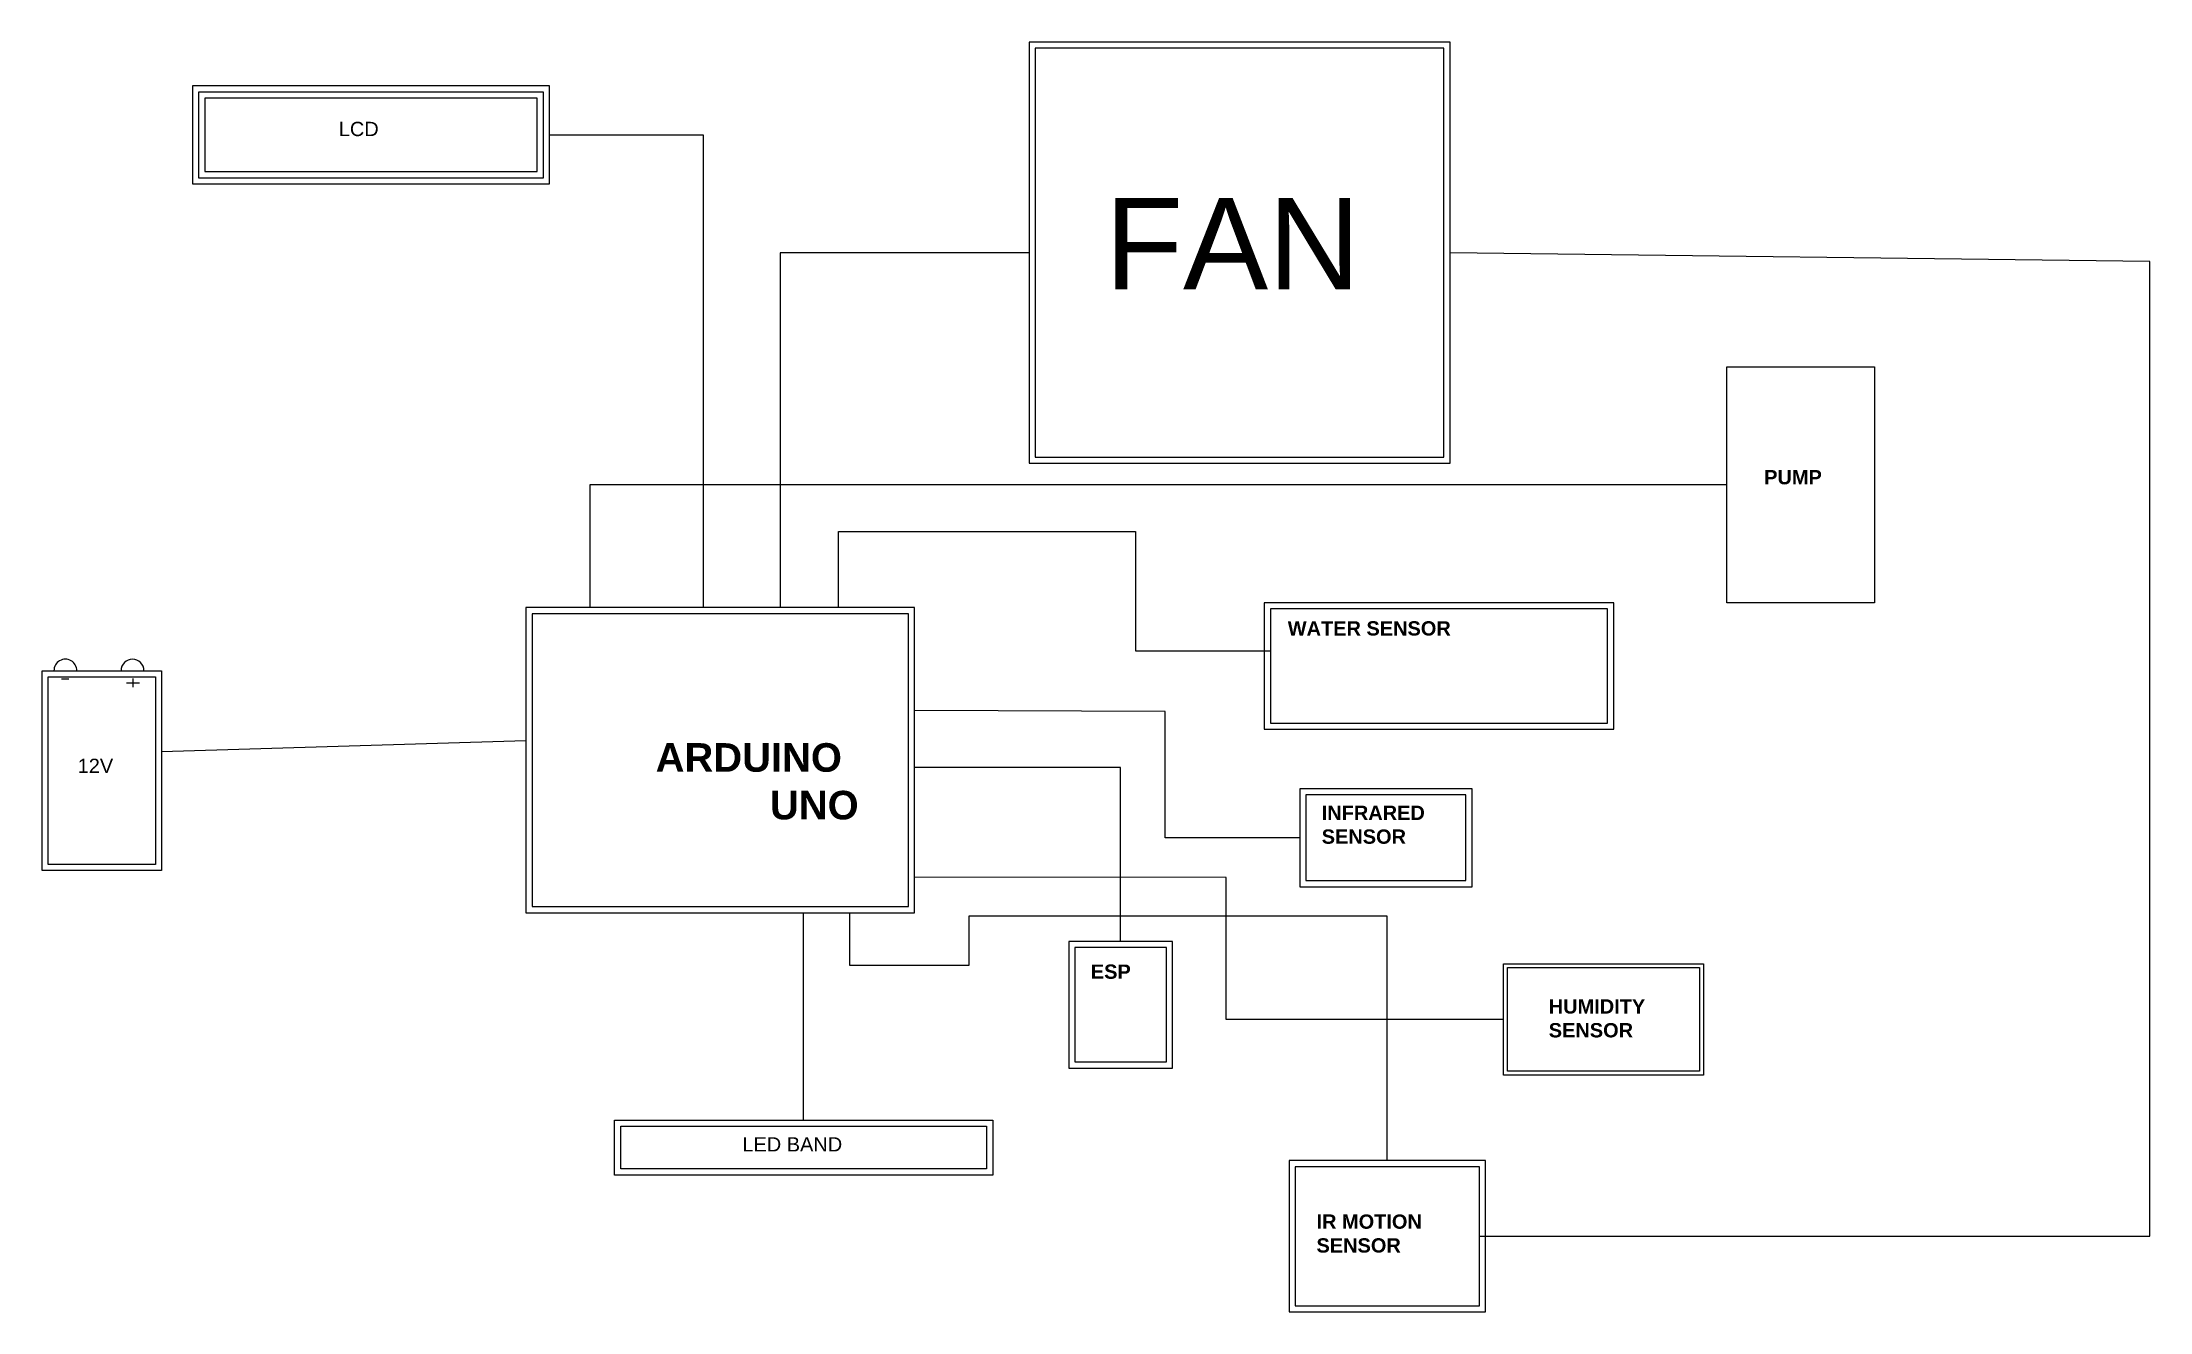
# Model space of a CAD drawing. Header units: millimetres. Extents: x 398 to 767, y 2881 to 3103.
import ezdxf

# ---------------------------------------------------------------- set-up
doc = ezdxf.new("R2010")
doc.units = ezdxf.units.MM
doc.styles.get("Standard").update_dxf_attribs({"font": 'arial.ttf'})

msp = doc.modelspace()

# ---------------------------------------------------------------- linework, layer by layer
for p, q in [((487, 3086.39), (513.88, 3086.39)), ((513.88, 3086.39), (513.88, 3003.71)), ((570.9, 3065.79), (527.38, 3065.79)), ((527.38, 3065.79), (527.38, 3003.71)), ((766.96, 3064.22), (644.55, 3065.79)), ((766.96, 2893.74), (766.96, 3064.22)), ((692.95, 3025.17), (494.05, 3025.17)), ((494.05, 3025.17), (494.05, 3003.71)), ((537.58, 3003.71), (537.58, 3016.99)), ((537.58, 3016.99), (589.54, 3016.99)), ((589.54, 3016.99), (589.54, 2996.15)), ((589.54, 2996.15), (613.11, 2996.15)), ((401.64, 2991.26), (402.94, 2991.26)), ((412.98, 2990.56), (415.28, 2990.56)), ((414.13, 2991.31), (414.13, 2989.81)), ((594.7, 2985.51), (550.88, 2985.7)), ((594.7, 2963.45), (594.7, 2985.51)), ((419.12, 2978.54), (482.88, 2980.46)), ((586.92, 2975.72), (550.88, 2975.72)), ((586.92, 2945.3), (586.92, 2975.72)), ((618.24, 2963.45), (594.7, 2963.45)), ((605.38, 2956.48), (550.88, 2956.53)), ((605.38, 2931.66), (605.38, 2956.48)), ((531.46, 2914.06), (531.46, 2950.31)), ((539.54, 2941.09), (539.54, 2950.31)), ((633.57, 2949.71), (560.37, 2949.71)), ((560.37, 2949.71), (560.37, 2941.09)), ((633.57, 2906.96), (633.57, 2949.71)), ((560.37, 2941.09), (539.54, 2941.09)), ((653.9, 2931.66), (605.38, 2931.66)), ((649.67, 2893.74), (766.96, 2893.74))]:
    msp.add_line(p, q)
for points in [[(570.9, 3028.97), (644.55, 3028.97), (644.55, 3102.62), (570.9, 3102.62)], [(571.97, 3030.04), (643.47, 3030.04), (643.47, 3101.54), (571.97, 3101.54)], [(487, 3094.97), (424.53, 3094.97), (424.53, 3077.82), (487, 3077.82)], [(487, 3094.97), (424.53, 3094.97), (424.53, 3077.82), (487, 3077.82)], [(485.93, 3093.89), (425.61, 3093.89), (425.61, 3078.89), (485.93, 3078.89)], [(484.85, 3092.82), (426.68, 3092.82), (426.68, 3079.97), (484.85, 3079.97)], [(692.95, 3045.83), (718.79, 3045.83), (718.79, 3004.52), (692.95, 3004.52)], [(482.88, 2950.31), (550.88, 2950.31), (550.88, 3003.71), (482.88, 3003.71)], [(483.95, 2951.39), (549.8, 2951.39), (549.8, 3002.64), (483.95, 3002.64)], [(612.04, 2982.41), (673.19, 2982.41), (673.19, 3004.56), (612.04, 3004.56)], [(613.11, 2983.49), (672.11, 2983.49), (672.11, 3003.49), (613.11, 3003.49)], [(398.25, 2992.67), (419.12, 2992.67), (419.12, 2957.69), (398.25, 2957.69)], [(399.32, 2991.59), (418.05, 2991.59), (418.05, 2958.77), (399.32, 2958.77)], [(618.24, 2954.87), (648.39, 2954.87), (648.39, 2972.02), (618.24, 2972.02)], [(619.32, 2955.95), (647.32, 2955.95), (647.32, 2970.95), (619.32, 2970.95)], [(577.84, 2923.15), (596, 2923.15), (596, 2945.3), (577.84, 2945.3)], [(578.92, 2924.22), (594.92, 2924.22), (594.92, 2944.22), (578.92, 2944.22)], [(653.9, 2941.41), (688.9, 2941.41), (688.9, 2921.91), (653.9, 2921.91)], [(654.58, 2940.72), (688.21, 2940.72), (688.21, 2922.59), (654.58, 2922.59)], [(498.38, 2914.06), (564.54, 2914.06), (564.54, 2904.43), (498.38, 2904.43)], [(499.46, 2912.98), (563.47, 2912.98), (563.47, 2905.51), (499.46, 2905.51)], [(616.39, 2880.51), (650.74, 2880.51), (650.74, 2906.96), (616.39, 2906.96)], [(617.47, 2881.59), (649.67, 2881.59), (649.67, 2905.89), (617.47, 2905.89)]]:
    msp.add_lwpolyline(points, close=True)
for centre, start, end in [((402.31, 2992.68), 359.6318, 180.3682), ((414.05, 2992.67), 0, 180)]:
    msp.add_arc(centre, 2, start, end)

# ---------------------------------------------------------------- texts
at = {"attachment_point": 1}
for s, width, insert, char_height in [('LCD', 50.5711, (450.14, 3088.68), 2.5), ('FAN', 52.8803, (584.17, 3075.36), 16), ('{\\fArial|b1|i0|c0|p34;PUMP}', 17.344, (699.49, 3027.77), 2.5), ('{\\fArial|b1|i0|c238|p34;WATER SENSOR}', 53.2498, (616.15, 3001.32), 2.5), ('{\\fArial|b1|i0|c238|p34;ARDUINO \\P^IUNO}', 40.9007, (505.57, 2979.99), 5), ('12V', 14.3264, (404.46, 2977.27), 2.5), ('{\\fArial|b1|i0|c238|p34;INFRARED\\PSENSOR}', 22.093, (622.09, 2969.06), 2.5), ('{\\fArial|b1|i0|c238|p34;ESP}', 10.48, (581.7, 2941.27), 2.5), ('{\\fArial|b1|i0|c0|p34;HUMIDITY \\PSENSOR}', 29.6364, (661.81, 2935.19), 2.5), ('LED BAND', 58.149, (520.74, 2911.06), 2.5), ('{\\fArial|b1|i0|c238|p34;IR MOTION SENSOR}', 24.9705, (621.18, 2897.55), 2.5)]:
    msp.add_mtext_dynamic_manual_height_columns(s, width=width, gutter_width=12.5, heights=[0], dxfattribs=dict(at, insert=insert, char_height=char_height))

doc.saveas('drawing.dxf')
